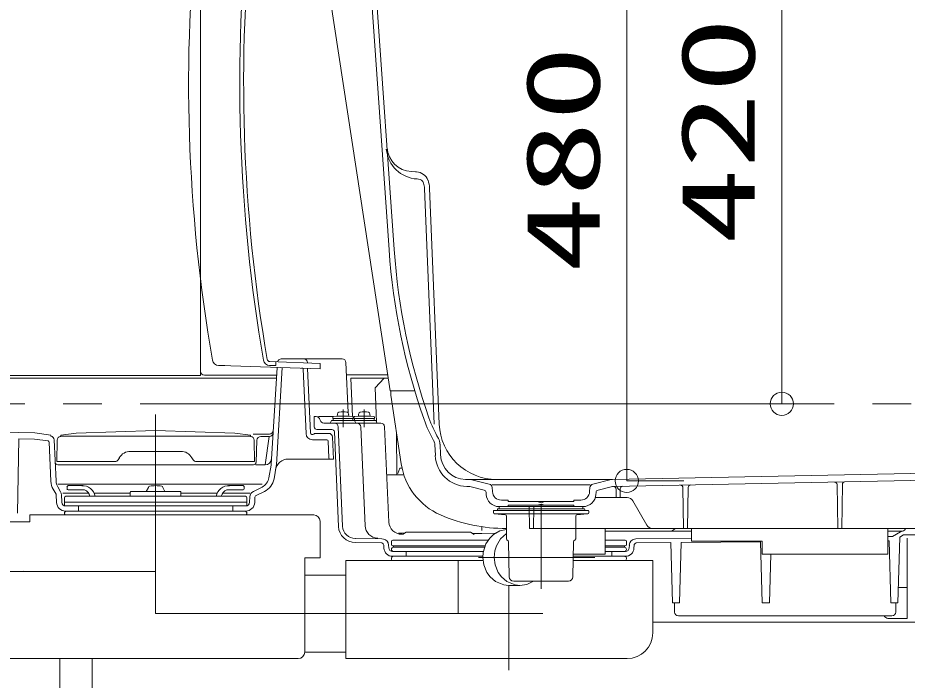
# Model space of a CAD drawing. Units: millimetres on the paper. Extents: x -305 to 305, y -152 to 152.
# Drawn here: x -210.83 to -187.76, y 23.92 to 41.11 of the extents above; entities that cross this region are included whole.
import ezdxf
from ezdxf.enums import TextEntityAlignment as Align

# ---------------------------------------------------------------- set-up
doc = ezdxf.new("R2010")
doc.units = ezdxf.units.MM
doc.linetypes.add('LONG_CHAIN', pattern=[21, 18, -1, 1, -1])
doc.layers.add('0-0_0', color=7, linetype='Continuous', lineweight=9)
doc.layers.add('0-1_VIEW0001', color=7, linetype='Continuous', lineweight=9)
doc.styles.add('ＭＳ ゴシック', font='')
doc.styles.get('ＭＳ ゴシック').set_extended_font_data('MS Gothic')

# ---------------------------------------------------------------- blocks, each defined once
blk = doc.blocks.new('_ORIGIN')
at = {"layer": '0-0_0'}
blk.add_line((0, 0), (-1, 0), dxfattribs=at)
blk.add_circle((0, 0), 0.5, dxfattribs=at)

msp = doc.modelspace()

# ---------------------------------------------------------------- linework, layer by layer
at = {"layer": '0-0_0'}
for p, q in [((-195.034, 29.691), (-195.034, 44.491)), ((-191.011, 31.691), (-191.011, 44.491)), ((-190.754, 31.091), (-191.011, 31.091)), ((-193.557, 29.091), (-195.034, 29.091))]:
    msp.add_line(p, q, dxfattribs=at)
at = {"layer": '0-1_VIEW0001'}
for p, q in [((-206.091, 97.758), (-206.091, 31.825)), ((-201.202, 35.082), (-201.669, 41.749)), ((-201.069, 35.091), (-201.536, 41.758)), ((-200.512, 37.109), (-200.624, 37.115)), ((-200.487, 37.108), (-200.512, 37.109)), ((-200.442, 36.922), (-200.471, 36.924)), ((-200.283, 36.68), (-200.035, 30.562)), ((-200.15, 36.685), (-199.901, 30.567)), ((-206.091, 31.931), (-206.091, 34.301)), ((-202.993, 32.141), (-204.298, 32.187)), ((-203.998, 32.258), (-202.42, 32.258)), ((-203.32, 32.152), (-203.321, 32.162)), ((-202.993, 31.996), (-202.993, 32.141)), ((-202.264, 30.862), (-202.321, 32.162)), ((-204.259, 29.517), (-204.105, 32.035)), ((-204.126, 29.509), (-203.972, 32.03)), ((-203.357, 30.317), (-203.43, 31.993)), ((-203.241, 30.339), (-203.314, 32.008)), ((-248.042, 31.758), (-204.122, 31.758)), ((-206.091, 31.825), (-247.991, 31.825)), ((-204.118, 31.831), (-205.991, 31.831)), ((-202.307, 31.842), (-201.238, 31.842)), ((-202.191, 31.758), (-201.225, 31.758)), ((-202.148, 30.761), (-202.191, 31.758)), ((-201.564, 31.503), (-201.325, 31.758)), ((-201.525, 30.617), (-201.564, 31.503)), ((-203.143, 30.49), (-203.148, 30.758)), ((-203.091, 30.758), (-203.148, 30.758)), ((-203.03, 30.758), (-202.662, 30.758)), ((-202.662, 30.744), (-202.662, 30.714)), ((-202.662, 30.714), (-202.129, 30.714)), ((-202.65, 30.714), (-202.65, 30.658)), ((-202.505, 30.775), (-202.648, 30.76)), ((-202.541, 30.823), (-202.545, 30.775)), ((-202.545, 30.775), (-202.245, 30.775)), ((-202.285, 30.775), (-202.143, 30.76)), ((-202.25, 30.823), (-202.245, 30.775)), ((-202.14, 30.714), (-202.14, 30.658)), ((-202.129, 30.744), (-202.129, 30.714)), ((-202.112, 30.744), (-202.112, 30.714)), ((-202.112, 30.714), (-201.579, 30.714)), ((-202.1, 30.714), (-202.1, 30.658)), ((-201.955, 30.775), (-202.098, 30.76)), ((-201.991, 30.823), (-201.995, 30.775)), ((-201.995, 30.775), (-201.695, 30.775)), ((-201.735, 30.775), (-201.593, 30.76)), ((-201.7, 30.823), (-201.695, 30.775)), ((-201.59, 30.714), (-201.59, 30.658)), ((-201.579, 30.744), (-201.579, 30.714)), ((-202.99, 30.666), (-202.995, 30.684)), ((-201.418, 30.591), (-202.893, 30.591)), ((-202.729, 30.591), (-202.695, 30.658)), ((-201.545, 30.658), (-202.695, 30.658)), ((-202.407, 27.916), (-202.52, 30.496)), ((-202.095, 30.658), (-202.062, 30.591)), ((-201.826, 27.929), (-201.935, 30.496)), ((-201.545, 30.658), (-201.512, 30.591)), ((-201.207, 28.025), (-201.318, 30.496)), ((-209.975, 30.279), (-209.975, 30.252)), ((-209.728, 30.246), (-209.716, 30.248)), ((-209.716, 30.275), (-209.316, 30.328)), ((-209.716, 30.275), (-209.716, 30.248)), ((-209.716, 30.248), (-204.8, 30.248)), ((-209.316, 30.328), (-207.258, 30.395)), ((-204.8, 30.275), (-204.8, 30.248)), ((-204.788, 30.246), (-204.8, 30.248)), ((-204.731, 30.308), (-204.305, 30.308)), ((-204.309, 30.241), (-204.529, 30.241)), ((-204.416, 29.508), (-204.309, 30.241)), ((-202.769, 30.325), (-203.109, 30.325)), ((-202.687, 30.425), (-203.076, 30.425)), ((-202.514, 27.911), (-202.621, 30.361)), ((-201.009, 30.337), (-200.999, 29.248)), ((-210.845, 28.258), (-210.811, 30.183)), ((-210.402, 30.175), (-210.811, 30.183)), ((-210.047, 30.128), (-210.402, 30.175)), ((-209.974, 29.082), (-210.019, 30.096)), ((-209.841, 29.088), (-209.888, 30.158)), ((-209.825, 29.591), (-209.815, 30.149)), ((-204.691, 29.591), (-204.701, 30.149)), ((-204.654, 29.572), (-204.629, 30.146)), ((-202.815, 30.158), (-203.19, 30.158)), ((-202.763, 29.69), (-202.782, 30.126)), ((-202.645, 29.658), (-202.67, 30.229)), ((-200.013, 30.036), (-200.001, 29.746)), ((-199.88, 30.042), (-199.869, 29.77)), ((-206.605, 29.858), (-207.912, 29.858)), ((-209.825, 29.591), (-208.316, 29.591)), ((-208.2, 29.691), (-208.229, 29.641)), ((-206.316, 29.691), (-206.287, 29.641)), ((-204.691, 29.591), (-206.2, 29.591)), ((-202.645, 29.658), (-203.818, 29.658)), ((-209.796, 29.508), (-204.72, 29.508)), ((-204.657, 29.508), (-204.416, 29.508)), ((-204.319, 29.173), (-204.261, 29.499)), ((-204.187, 29.149), (-204.13, 29.476)), ((-200.976, 29.285), (-200.925, 29.425)), ((-200.866, 29.425), (-200.925, 29.425)), ((-195.407, 29.128), (-186.38, 29.309)), ((-200.817, 29.248), (-201.262, 29.248)), ((-199.091, 29.128), (-199.216, 29.131)), ((-198.601, 29.009), (-199.091, 29.128)), ((-199.091, 29.128), (-195.425, 29.128)), ((-195.915, 29.009), (-195.443, 29.124)), ((-195.394, 28.945), (-186.376, 29.126)), ((-209.842, 28.744), (-209.915, 28.873)), ((-209.798, 29.008), (-204.497, 29.008)), ((-209.726, 28.809), (-209.798, 28.939)), ((-209.558, 28.935), (-209.558, 28.889)), ((-209.525, 28.968), (-209.144, 28.968)), ((-209.525, 28.856), (-209.103, 28.856)), ((-207.442, 28.923), (-207.5, 28.818)), ((-207.074, 28.923), (-207.016, 28.818)), ((-204.991, 28.856), (-205.413, 28.856)), ((-204.991, 28.968), (-205.372, 28.968)), ((-204.958, 28.935), (-204.958, 28.889)), ((-204.723, 28.819), (-204.497, 28.933)), ((-199.123, 28.945), (-199.186, 28.947)), ((-198.736, 28.853), (-199.108, 28.943)), ((-195.987, 28.991), (-198.529, 28.991)), ((-198.52, 28.813), (-198.525, 28.917)), ((-195.997, 28.813), (-195.991, 28.917)), ((-195.78, 28.853), (-195.408, 28.943)), ((-195.308, 28.658), (-195.312, 28.88)), ((-195.208, 28.658), (-195.204, 28.885)), ((-193.558, 27.858), (-193.577, 28.915)), ((-193.458, 27.858), (-193.44, 28.92)), ((-189.558, 27.858), (-189.578, 28.995)), ((-189.458, 27.858), (-189.438, 29)), ((-209.829, 28.531), (-209.837, 28.726)), ((-209.696, 28.537), (-209.704, 28.735)), ((-209.666, 28.775), (-208.997, 28.775)), ((-209.625, 28.658), (-209.625, 28.446)), ((-209.591, 28.691), (-204.925, 28.691)), ((-208.854, 28.775), (-207.915, 28.775)), ((-207.915, 28.801), (-207.915, 28.691)), ((-206.618, 28.818), (-207.898, 28.818)), ((-206.601, 28.801), (-206.601, 28.691)), ((-206.601, 28.775), (-205.662, 28.775)), ((-205.52, 28.775), (-204.81, 28.775)), ((-204.891, 28.658), (-204.891, 28.441)), ((-204.821, 28.537), (-204.814, 28.677)), ((-204.687, 28.531), (-204.681, 28.671)), ((-204.663, 28.7), (-204.436, 28.814)), ((-198.683, 28.741), (-198.686, 28.792)), ((-195.848, 28.658), (-195.021, 28.658)), ((-195.833, 28.741), (-195.831, 28.792)), ((-204.891, 28.541), (-209.625, 28.541)), ((-209.625, 28.441), (-204.921, 28.441)), ((-209.258, 28.441), (-209.258, 28.308)), ((-205.258, 28.441), (-205.258, 28.308)), ((-197.258, 28.425), (-198.35, 28.425)), ((-198.341, 28.368), (-198.341, 28.425)), ((-198.341, 28.425), (-197.258, 28.425)), ((-198.108, 28.591), (-198.287, 28.591)), ((-198.108, 28.591), (-198.108, 28.558)), ((-197.258, 28.558), (-198.108, 28.558)), ((-197.558, 27.858), (-197.568, 28.425)), ((-197.458, 27.858), (-197.448, 28.425)), ((-197.358, 28.558), (-197.258, 28.525)), ((-197.358, 28.458), (-197.258, 28.491)), ((-197.158, 28.558), (-197.258, 28.525)), ((-197.258, 28.558), (-196.408, 28.558)), ((-197.158, 28.458), (-197.258, 28.491)), ((-197.258, 28.458), (-196.408, 28.458)), ((-197.258, 28.425), (-196.166, 28.425)), ((-196.175, 28.425), (-197.258, 28.425)), ((-196.408, 28.591), (-196.408, 28.558)), ((-196.408, 28.591), (-196.23, 28.591)), ((-196.408, 28.458), (-196.408, 28.425)), ((-196.175, 28.368), (-196.175, 28.425)), ((-194.511, 27.941), (-194.877, 28.575)), ((-203.158, 28.21), (-210.525, 28.21)), ((-210.525, 28.21), (-210.525, 28.031)), ((-209.625, 28.308), (-204.92, 28.308)), ((-198.494, 28.308), (-198.494, 28.272)), ((-198.474, 28.241), (-197.258, 28.241)), ((-198.464, 28.239), (-198.189, 28.215)), ((-198.391, 28.351), (-198.391, 28.325)), ((-198.374, 28.368), (-197.258, 28.368)), ((-198.158, 28.181), (-198.158, 27.59)), ((-196.142, 28.368), (-197.258, 28.368)), ((-197.258, 28.325), (-196.038, 28.325)), ((-197.258, 28.241), (-196.042, 28.241)), ((-196.358, 27.59), (-196.358, 28.181)), ((-196.052, 28.239), (-196.328, 28.215)), ((-196.125, 28.351), (-196.125, 28.325)), ((-196.021, 28.272), (-196.021, 28.308)), ((-210.525, 28.031), (-212.258, 28.031)), ((-202.991, 28.044), (-202.991, 27.094)), ((-200.959, 27.732), (-200.804, 27.732)), ((-200.856, 27.702), (-200.758, 27.758)), ((-199.091, 27.758), (-200.758, 27.758)), ((-199.091, 27.758), (-198.991, 27.7)), ((-199.043, 27.73), (-198.791, 27.73)), ((-198.792, 27.805), (-198.795, 27.901)), ((-198.791, 27.73), (-198.445, 27.733)), ((-185.458, 27.858), (-197.558, 27.858)), ((-193.358, 27.791), (-195.591, 27.791)), ((-193.874, 27.791), (-193.797, 27.836)), ((-193.358, 27.858), (-193.713, 27.858)), ((-187.891, 27.791), (-188.258, 27.791)), ((-188.142, 27.647), (-187.929, 27.769)), ((-201.399, 27.485), (-202.078, 27.49)), ((-201.388, 27.591), (-202.077, 27.597)), ((-201.388, 27.591), (-201.349, 27.584)), ((-201.141, 27.522), (-201.141, 27.439)), ((-198.627, 27.556), (-201.108, 27.556)), ((-198.147, 27.565), (-198.112, 27.534)), ((-198.101, 27.51), (-198.085, 26.606)), ((-196.415, 27.51), (-196.431, 26.606)), ((-196.369, 27.565), (-196.404, 27.534)), ((-195.075, 27.556), (-195.591, 27.556)), ((-195.041, 27.522), (-195.041, 27.439)), ((-194.795, 27.591), (-194.834, 27.584)), ((-193.358, 27.603), (-194.795, 27.591)), ((-193.894, 27.492), (-194.784, 27.485)), ((-193.894, 27.492), (-193.851, 25.925)), ((-193.665, 25.925), (-193.624, 27.494)), ((-191.561, 27.512), (-193.624, 27.494)), ((-191.561, 27.512), (-191.518, 25.925)), ((-188.142, 27.647), (-188.258, 27.646)), ((-188.228, 27.539), (-188.258, 27.539)), ((-188.228, 27.539), (-188.185, 25.925)), ((-187.998, 25.925), (-187.953, 27.632)), ((-187.953, 27.632), (-187.851, 27.691)), ((-187.851, 27.691), (-186.496, 27.691)), ((-187.758, 27.605), (-187.758, 25.525)), ((-201.335, 27.348), (-201.339, 27.421)), ((-201.212, 27.354), (-201.216, 27.428)), ((-201.112, 27.258), (-198.754, 27.258)), ((-198.71, 27.406), (-201.108, 27.406)), ((-201.091, 27.406), (-201.091, 27.372)), ((-201.091, 27.372), (-198.723, 27.372)), ((-200.758, 27.258), (-200.758, 27.135)), ((-195.075, 27.406), (-195.591, 27.406)), ((-195.591, 27.372), (-195.091, 27.372)), ((-195.591, 27.258), (-195.07, 27.258)), ((-195.425, 27.258), (-195.425, 27.135)), ((-195.091, 27.406), (-195.091, 27.372)), ((-194.967, 27.428), (-194.971, 27.354)), ((-194.844, 27.421), (-194.847, 27.348)), ((-203.391, 27.094), (-203.391, 24.65)), ((-202.991, 27.094), (-203.391, 27.094)), ((-202.325, 27.027), (-198.764, 27.027)), ((-202.325, 27.027), (-202.325, 24.484)), ((-201.112, 27.135), (-198.768, 27.135)), ((-199.412, 27.027), (-199.412, 25.65)), ((-196.424, 27.027), (-194.358, 27.027)), ((-196.422, 27.135), (-195.07, 27.135)), ((-194.358, 27.027), (-194.358, 25.15)), ((-191.331, 25.925), (-191.298, 27.191)), ((-202.325, 26.65), (-203.391, 26.65)), ((-197.808, 26.38), (-198.103, 26.38)), ((-196.548, 26.491), (-197.968, 26.491)), ((-196.577, 26.491), (-197.258, 26.491)), ((-196.577, 26.491), (-196.548, 26.491)), ((-187.988, 26.325), (-187.758, 26.325)), ((-193.665, 25.925), (-193.851, 25.925)), ((-193.8, 25.925), (-193.794, 25.689)), ((-191.331, 25.925), (-191.518, 25.925)), ((-187.998, 25.925), (-188.185, 25.925)), ((-188.049, 25.925), (-188.056, 25.689)), ((-199.412, 25.65), (-202.326, 25.65)), ((-183.591, 25.425), (-194.358, 25.425)), ((-193.694, 25.591), (-188.156, 25.591)), ((-188.258, 25.525), (-187.758, 25.525)), ((-212.258, 24.484), (-203.558, 24.484)), ((-209.748, 24.484), (-209.748, 18.271)), ((-208.901, 24.484), (-208.901, 18.271)), ((-202.325, 24.65), (-203.391, 24.65)), ((-195.025, 24.484), (-202.325, 24.484))]:
    msp.add_line(p, q, dxfattribs=at)
at = {"layer": '0-1_VIEW0001', "color": 2}
for p, q in [((-202.728, 41.615), (-201.175, 31.425)), ((-200.534, 31.425), (-201.175, 31.425)), ((-201.158, 31.425), (-201.158, 31.316)), ((-201.158, 31.316), (-200.887, 29.535)), ((-195.591, 27.858), (-195.591, 27.191)), ((-193.358, 27.858), (-193.358, 27.525)), ((-188.258, 27.858), (-188.258, 27.191)), ((-191.525, 27.525), (-193.358, 27.525)), ((-191.525, 27.525), (-191.525, 27.191)), ((-195.591, 27.191), (-196.425, 27.191)), ((-188.258, 27.191), (-191.525, 27.191))]:
    msp.add_line(p, q, dxfattribs=at)
at = {"layer": '0-1_VIEW0001', "linetype": 'LONG_CHAIN'}
for p, q in [((-147.656, 31.091), (-265.841, 31.091)), ((-202.395, 30.944), (-202.395, 30.486)), ((-201.845, 30.944), (-201.845, 30.486)), ((-207.258, 30.814), (-207.258, 25.65)), ((-197.258, 28.46), (-197.258, 26.295)), ((-198.881, 27.108), (-195.86, 27.108)), ((-210.692, 26.751), (-246.976, 26.012)), ((-207.258, 26.744), (-217.258, 26.744)), ((-198.091, 26.38), (-198.091, 24.183)), ((-197.213, 25.65), (-207.258, 25.65))]:
    msp.add_line(p, q, dxfattribs=at)
at = {"layer": '0-1_VIEW0001'}
for points in [[(-205.626, 32.087), (-205.61, 32.086), (-205.459, 32.081), (-205.308, 32.076)], [(-204.138, 32.181), (-204.138, 32.081), (-204.301, 32.087)], [(-202.993, 31.996), (-203.765, 32.023), (-204.537, 32.05), (-205.308, 32.077)], [(-209.975, 30.279), (-210.389, 30.335), (-247.575, 31.111)], [(-204.8, 30.275), (-205.2, 30.328), (-207.258, 30.395)], [(-197.258, 28.458), (-198.108, 28.458), (-198.108, 28.425)], [(-198.478, 28.325), (-198.391, 28.325), (-197.258, 28.325)], [(-198.158, 27.834), (-198.33, 27.793), (-198.494, 27.697), (-198.59, 27.605), (-198.688, 27.455), (-198.758, 27.233), (-198.768, 27.108), (-198.743, 26.911), (-198.663, 26.715), (-198.579, 26.6), (-198.438, 26.479), (-198.224, 26.392), (-198.103, 26.38)], [(-198.158, 27.727), (-198.308, 27.587), (-198.413, 27.408), (-198.454, 27.278), (-198.472, 27.108), (-198.447, 26.911), (-198.367, 26.715), (-198.284, 26.6), (-198.142, 26.479), (-197.928, 26.392), (-197.808, 26.38), (-197.63, 26.406), (-197.454, 26.491)]]:
    msp.add_lwpolyline(points, dxfattribs=at)
for centre, radius, start, end in [((-164.508, 39.392), 41.894, 173.7726, 189.8505), ((-163.025, 39.391), 42.05, 173.7954, 189.8128), ((-163.025, 39.391), 41.95, 173.8348, 189.8128), ((-200.426, 37.773), 0.85, 184.8947, 267), ((-200.589, 37.781), 0.667, 184.0074, 267), ((-200.504, 36.775), 0.333, 20.5216, 87), ((-200.45, 36.772), 0.15, 17.3063, 87), ((-200.816, 36.658), 0.533, 2.3268, 17.3063), ((-200.816, 36.658), 0.667, 2.3268, 20.5216), ((-184.443, 36.256), 16.8, 184.0074, 199.3682), ((-184.443, 36.256), 16.667, 184.0074, 199.3682), ((-205.62, 32.253), 0.167, 189.8505, 268.0082), ((-204.295, 32.253), 0.167, 189.8128, 268), ((-204.295, 32.253), 0.0667, 189.8128, 268), ((-203.997, 32.158), 0.1, 90, 167.598), ((-203.421, 32.158), 0.1, 2.5, 90), ((-202.421, 32.158), 0.1, 2.5, 90), ((-205.991, 31.931), 0.1, 180, 270), ((-203.463, 31.991), 0.0333, 2.5, 90), ((-203.091, 30.658), 0.1, 14.9999, 90), ((-202.645, 30.744), 0.0167, 97.9072, 180), ((-202.488, 30.819), 0.0533, 105.4939, 175.0001), ((-202.395, 30.485), 0.4, 74.5059, 105.494), ((-202.303, 30.819), 0.0533, 4.9996, 74.5057), ((-202.145, 30.744), 0.0167, 0, 82.0928), ((-202.095, 30.744), 0.0167, 97.9072, 180), ((-201.938, 30.819), 0.0533, 105.4939, 175.0001), ((-201.845, 30.485), 0.4, 74.5059, 105.494), ((-201.753, 30.819), 0.0533, 4.9996, 74.5057), ((-201.595, 30.744), 0.0167, 0, 82.0928), ((-197.022, 31.834), 3.333, 199.3682, 209.5075), ((-203.076, 30.491), 0.0667, 181, 270), ((-202.893, 30.691), 0.1, 194.9999, 270), ((-202.62, 30.491), 0.1, 2.5, 90), ((-202.034, 30.491), 0.1, 2.4278, 90), ((-201.418, 30.491), 0.1, 2.566, 90), ((-197.022, 31.834), 3.467, 199.3682, 209.5075), ((-198.403, 30.628), 1.5, 182.3268, 270), ((-209.988, 30.153), 0.1, 2.5, 82.576), ((-209.715, 30.147), 0.1, 97.5947, 179), ((-204.801, 30.147), 0.1, 1, 82.4053), ((-204.529, 30.141), 0.1, 90, 177.5), ((-204.309, 30.341), 0.1, 270, 356.5), ((-204.305, 30.408), 0.1, 270, 356.5), ((-203.19, 30.325), 0.167, 182.5, 270), ((-203.191, 30.341), 0.05, 182.5, 314.4153), ((-203.109, 30.258), 0.0667, 90, 134.4153), ((-202.769, 30.225), 0.1, 2.5, 90), ((-202.687, 30.358), 0.0667, 2.5, 90), ((-210.052, 30.095), 0.0333, 2.5, 82.4054), ((-202.815, 30.125), 0.0333, 2.5, 90), ((-200.213, 30.028), 0.2, 2.3268, 29.5075), ((-200.213, 30.028), 0.333, 2.3268, 29.5075), ((-207.912, 29.525), 0.333, 90, 150), ((-206.605, 29.525), 0.333, 30, 90), ((-199.203, 29.797), 0.667, 182.3268, 268.8542), ((-209.796, 29.575), 0.0667, 182.5, 270), ((-208.316, 29.691), 0.1, 270, 330), ((-206.2, 29.691), 0.1, 210, 270), ((-204.721, 29.575), 0.0667, 270, 357.5), ((-204.416, 29.675), 0.167, 270, 356.5), ((-203.818, 29.325), 0.333, 90, 170), ((-202.729, 29.691), 0.0333, 182.5, 270), ((-199.169, 29.78), 0.833, 182.3268, 268.8542), ((-204.425, 29.528), 0.167, 350, 356.5), ((-204.425, 29.528), 0.3, 350, 356.5), ((-209.508, 29.102), 0.467, 182.5, 209.4227), ((-209.508, 29.102), 0.333, 182.5, 209.4227), ((-204.647, 29.23), 0.333, 296.7752, 350), ((-204.647, 29.23), 0.467, 296.7752, 350), ((-195.403, 28.962), 0.167, 91.1458, 103.6592), ((-209.525, 28.935), 0.0333, 90, 183.1783), ((-209.525, 28.935), 0.0333, 90, 180), ((-209.525, 28.889), 0.0333, 180, 270), ((-209.159, 28.631), 0.337, 10.2645, 92.6002), ((-209.175, 28.651), 0.217, 10.6387, 70.6067), ((-207.409, 28.923), 0.0333, 98.9864, 180), ((-207.258, 27.968), 1, 90, 98.9864), ((-207.258, 27.968), 1, 81.0136, 90), ((-207.107, 28.923), 0.0333, 0, 81.0136), ((-205.357, 28.631), 0.337, 87.3998, 169.7354), ((-205.341, 28.651), 0.217, 109.3933, 169.3613), ((-204.991, 28.935), 0.0333, 0, 90), ((-204.991, 28.935), 0.0333, 356.8217, 90), ((-204.991, 28.889), 0.0333, 270, 0), ((-199.124, 28.879), 0.0667, 76.3408, 88.8542), ((-198.752, 28.788), 0.0667, 3, 76.3408), ((-198.625, 28.912), 0.1, 3, 76.3408), ((-195.891, 28.912), 0.1, 103.6592, 177), ((-195.764, 28.788), 0.0667, 103.6592, 177), ((-195.392, 28.879), 0.0667, 91.1458, 103.6592), ((-195.379, 28.879), 0.0667, 1, 91.1458), ((-195.137, 28.884), 0.0667, 91.1458, 179), ((-193.643, 28.914), 0.0667, 1, 91.1458), ((-193.373, 28.919), 0.0667, 91.1458, 179), ((-189.645, 28.994), 0.0667, 1, 91.1458), ((-189.372, 28.999), 0.0667, 91.1458, 179), ((-209.871, 28.728), 0.0333, 2.5, 29.4227), ((-209.871, 28.728), 0.167, 2.5, 29.4227), ((-209.591, 28.658), 0.0333, 90, 180), ((-207.898, 28.801), 0.0167, 90, 180), ((-207.898, 28.801), 0.0167, 90, 180), ((-206.618, 28.801), 0.0167, 0, 90), ((-206.618, 28.801), 0.0167, 0, 90), ((-204.925, 28.658), 0.0333, 0, 90), ((-204.648, 28.67), 0.167, 116.7752, 177.5), ((-204.648, 28.67), 0.0333, 116.7752, 177.5), ((-198.35, 28.758), 0.333, 183, 270), ((-198.287, 28.825), 0.233, 183, 270), ((-196.23, 28.825), 0.233, 270, 357), ((-196.166, 28.758), 0.333, 270, 357), ((-195.021, 28.491), 0.167, 30, 90), ((-209.596, 28.541), 0.233, 182.5, 270), ((-209.596, 28.541), 0.1, 182.5, 270), ((-204.921, 28.541), 0.1, 270, 357.5), ((-204.921, 28.541), 0.233, 270, 357.5), ((-209.568, 28.251), 0.0571, 90, 225.0867), ((-204.949, 28.251), 0.0571, 314.9133, 90), ((-203.158, 28.044), 0.167, 0, 90), ((-198.478, 28.308), 0.0167, 90, 180), ((-198.461, 28.272), 0.0333, 180, 265), ((-198.374, 28.351), 0.0167, 90, 180), ((-198.191, 28.181), 0.0333, 0, 85), ((-196.325, 28.181), 0.0333, 95, 180), ((-196.142, 28.351), 0.0167, 0, 90), ((-196.055, 28.272), 0.0333, 275, 0), ((-196.038, 28.308), 0.0167, 0, 90), ((-201.493, 27.943), 0.333, 182.4278, 269.8562), ((-200.874, 28.04), 0.333, 182.566, 270.1531), ((-194.367, 28.025), 0.167, 210, 270), ((-202.074, 27.93), 0.44, 182.5, 269.5226), ((-202.074, 27.93), 0.333, 182.5, 269.5226), ((-193.713, 27.691), 0.167, 90, 119.9999), ((-187.846, 27.625), 0.167, 101.0541, 120), ((-187.897, 27.887), 0.1, 281.0541, 343.2882), ((-201.405, 27.418), 0.0667, 2.4998, 78.69), ((-201.382, 27.42), 0.167, 2.4998, 78.69), ((-201.108, 27.522), 0.0333, 90, 180), ((-198.125, 27.59), 0.0333, 180, 228.7246), ((-198.134, 27.509), 0.0333, 1, 48.7246), ((-196.382, 27.509), 0.0333, 131.2754, 179), ((-196.391, 27.59), 0.0333, 311.2754, 0), ((-195.075, 27.522), 0.0333, 360, 90), ((-194.801, 27.42), 0.167, 101.31, 177.5002), ((-194.778, 27.418), 0.0667, 101.31, 177.5002), ((-201.112, 27.358), 0.223, 182.4998, 270), ((-201.112, 27.358), 0.1, 182.4998, 270), ((-201.108, 27.439), 0.0333, 180, 267.4997), ((-201.084, 27.315), 0.0571, 90, 270), ((-195.099, 27.315), 0.0571, 270, 90), ((-195.075, 27.439), 0.0333, 272.5003, 0), ((-195.07, 27.358), 0.1, 270, 357.5002), ((-195.07, 27.358), 0.223, 270, 357.5002), ((-201.084, 27.078), 0.0571, 90, 242.0392), ((-195.099, 27.078), 0.0571, 297.9608, 90), ((-197.968, 26.608), 0.117, 181, 270), ((-196.548, 26.608), 0.117, 270, 359), ((-193.694, 25.691), 0.1, 181.5, 270), ((-188.156, 25.691), 0.1, 270, 358.5), ((-188.258, 25.625), 0.1, 199.472, 270), ((-195.025, 25.15), 0.667, 270, 0), ((-203.558, 24.65), 0.167, 270, 0)]:
    msp.add_arc(centre, radius, start, end, dxfattribs=at)
at = {"layer": '0-1_VIEW0001', "color": 2}
for centre, radius, start, end in [((-199.173, 29.796), 1.733, 188.6653, 246.304), ((-198.195, 32.025), 4.167, 246.304, 270.511)]:
    msp.add_arc(centre, radius, start, end, dxfattribs=at)

# ---------------------------------------------------------------- block references
at = {"layer": '0-0_0', "xscale": 0.6, "yscale": 0.6, "rotation": 270}
for p in [(-191.011, 31.091), (-195.034, 29.091)]:
    msp.add_blockref('_ORIGIN', p, dxfattribs=at)

# ---------------------------------------------------------------- texts
at = {"layer": '0-0_0', "style": 'ＭＳ ゴシック', "width": 1.5}
for s, p in [('420', (-191.141, 35.235)), ('480', (-195.164, 34.502))]:
    msp.add_text(s, height=1.921, rotation=90, dxfattribs=at).set_placement(p, align=Align.BOTTOM_LEFT)

doc.saveas('drawing.dxf')
